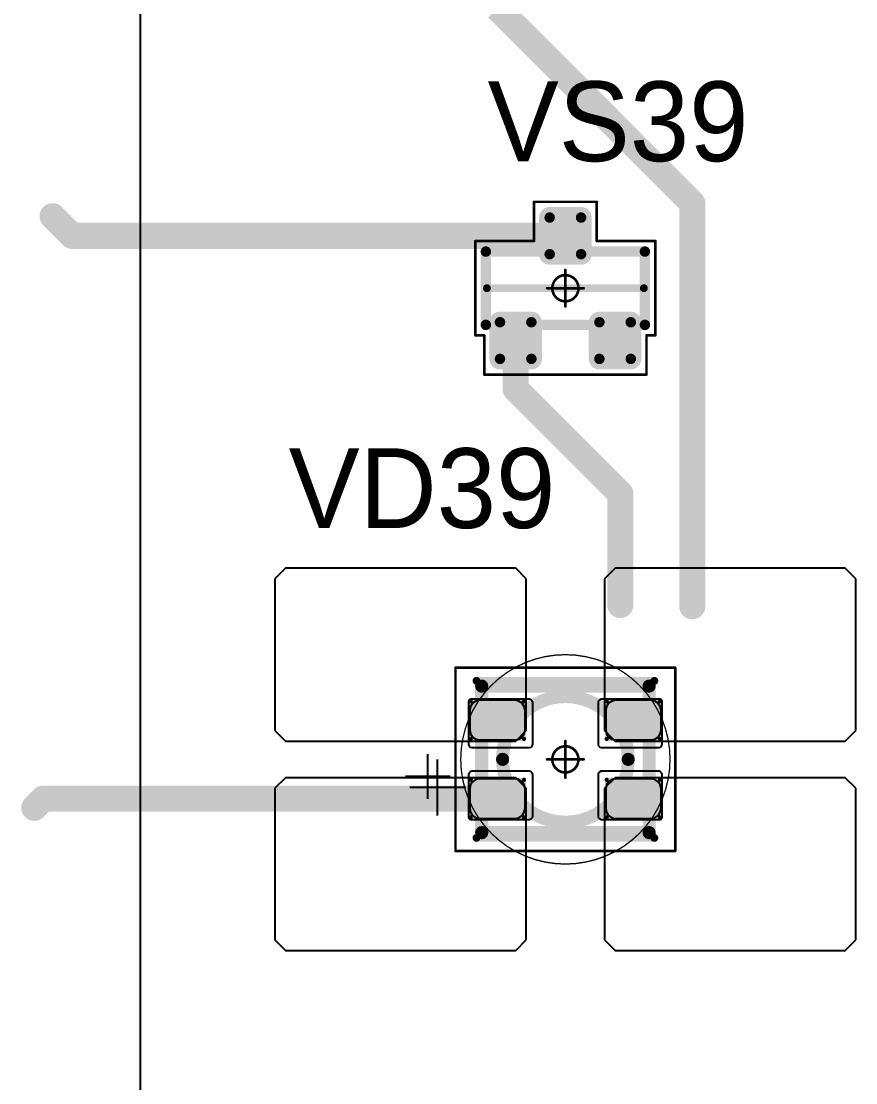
# Model space of a CAD drawing. Header units: millimetres. Extents: x 0 to 400, y 0 to 511.
# Drawn here: x 49.6 to 65.55, y 255.32 to 275.6 of the extents above; entities that cross this region are included whole.
import ezdxf

# ---------------------------------------------------------------- set-up
doc = ezdxf.new("R2010")
doc.units = ezdxf.units.MM
for name, color, linetype in [('Mechanical13', 56, 'Continuous'), ('Mechanical15', 56, 'Continuous'), ('Mechanical2', 216, 'Continuous'), ('TopLayer', 1, 'Continuous'), ('TopOverlay', 2, 'Continuous'), ('TopPaste', 8, 'Continuous'), ('TopSolder', 216, 'Continuous')]:
    doc.layers.add(name, color=color, linetype=linetype)

# ---------------------------------------------------------------- blocks, each defined once
blk = doc.blocks.new('SOT23_558')
at = {"layer": 'Mechanical13', "const_width": 0.2}
for points in [[(-0.7, 1.52), (0.7, 1.52)], [(-0.7, 1.52), (-0.7, -1.52)], [(0.7, 1.52), (0.7, -1.52)], [(-0.7, -1.52), (0.7, -1.52)]]:
    blk.add_lwpolyline(points, dxfattribs=at)
at = {"layer": 'Mechanical13', "const_width": 0.1}
for points in [[(-0.75, 1.52, 1), (-0.65, 1.52, 1)], [(-0.75, 1.52, 1), (-0.65, 1.52, 1)], [(0.65, 1.52, 1), (0.75, 1.52, 1)], [(0.65, 1.52, 1), (0.75, 1.52, 1)], [(-0.75, -1.52, 1), (-0.65, -1.52, 1)], [(-0.75, -1.52, 1), (-0.65, -1.52, 1)], [(0.65, -1.52, 1), (0.75, -1.52, 1)], [(0.65, -1.52, 1), (0.75, -1.52, 1)]]:
    blk.add_lwpolyline(points, format="xyb", close=True, dxfattribs=at)
at = {"layer": 'Mechanical15', "const_width": 0.05}
for points in [[(-0.9, 1.72), (-0.9, 1.55)], [(-0.9, 1.72), (0.9, 1.72)], [(0.9, 1.72), (0.9, 0.6)], [(-1.65, 1.55), (-1.65, -1.55)], [(-1.65, 1.55), (-0.9, 1.55)], [(0.9, 0.6), (1.65, 0.6)], [(1.65, 0.6), (1.65, -0.6)], [(0, 0.35), (0, -0.35)], [(-0.35, 0), (0.35, 0)], [(0.9, -0.6), (1.65, -0.6)], [(0.9, -0.6), (0.9, -1.72)], [(-1.65, -1.55), (-0.9, -1.55)], [(-0.9, -1.55), (-0.9, -1.72)], [(-0.9, -1.72), (0.9, -1.72)]]:
    blk.add_lwpolyline(points, dxfattribs=at)
at = {"layer": 'Mechanical15'}
for points, const_width in [([(-0.913, 1.72, 1), (-0.888, 1.72, 1)], 0.025), ([(-0.913, 1.72, 1), (-0.888, 1.72, 1)], 0.025), ([(0.888, 1.72, 1), (0.913, 1.72, 1)], 0.025), ([(0.888, 1.72, 1), (0.913, 1.72, 1)], 0.025), ([(-1.662, 1.55, 1), (-1.637, 1.55, 1)], 0.025), ([(-1.662, 1.55, 1), (-1.637, 1.55, 1)], 0.025), ([(-0.913, 1.55, 1), (-0.888, 1.55, 1)], 0.025), ([(-0.913, 1.55, 1), (-0.888, 1.55, 1)], 0.025), ([(0.888, 0.6, 1), (0.913, 0.6, 1)], 0.025), ([(0.888, 0.6, 1), (0.913, 0.6, 1)], 0.025), ([(1.637, 0.6, 1), (1.662, 0.6, 1)], 0.025), ([(1.637, 0.6, 1), (1.662, 0.6, 1)], 0.025), ([(0.25, 0, 1), (-0.25, 0, 1)], 0.05), ([(-0.012, 0.35, 1), (0.012, 0.35, 1)], 0.025), ([(-0.362, 0, 1), (-0.337, 0, 1)], 0.025), ([(-0.262, 0, 1), (-0.238, 0, 1)], 0.025), ([(0.238, 0, 1), (0.262, 0, 1)], 0.025), ([(0.337, 0, 1), (0.362, 0, 1)], 0.025), ([(-0.012, -0.35, 1), (0.012, -0.35, 1)], 0.025), ([(0.888, -0.6, 1), (0.913, -0.6, 1)], 0.025), ([(0.888, -0.6, 1), (0.913, -0.6, 1)], 0.025), ([(1.637, -0.6, 1), (1.662, -0.6, 1)], 0.025), ([(1.637, -0.6, 1), (1.662, -0.6, 1)], 0.025), ([(-1.662, -1.55, 1), (-1.637, -1.55, 1)], 0.025), ([(-1.662, -1.55, 1), (-1.637, -1.55, 1)], 0.025), ([(-0.913, -1.55, 1), (-0.888, -1.55, 1)], 0.025), ([(-0.913, -1.55, 1), (-0.888, -1.55, 1)], 0.025), ([(-0.913, -1.72, 1), (-0.888, -1.72, 1)], 0.025), ([(-0.913, -1.72, 1), (-0.888, -1.72, 1)], 0.025), ([(0.888, -1.72, 1), (0.913, -1.72, 1)], 0.025), ([(0.888, -1.72, 1), (0.913, -1.72, 1)], 0.025)]:
    blk.add_lwpolyline(points, format="xyb", close=True, dxfattribs=dict(at, const_width=const_width))
at = {"layer": 'TopLayer', "const_width": 0.1}
for points in [[(-1.4, 1.25, 1), (-1.3, 1.25, 1)], [(-0.7, 1.25, 1), (-0.6, 1.25, 1)], [(-1.4, 0.65, 1), (-1.3, 0.65, 1)], [(-0.7, 0.65, 1), (-0.6, 0.65, 1)], [(0.6, 0.3, 1), (0.7, 0.3, 1)], [(1.3, 0.3, 1), (1.4, 0.3, 1)], [(0.6, -0.3, 1), (0.7, -0.3, 1)], [(1.3, -0.3, 1), (1.4, -0.3, 1)], [(-1.4, -0.65, 1), (-1.3, -0.65, 1)], [(-0.7, -0.65, 1), (-0.6, -0.65, 1)], [(-1.4, -1.25, 1), (-1.3, -1.25, 1)], [(-0.7, -1.25, 1), (-0.6, -1.25, 1)]]:
    blk.add_lwpolyline(points, format="xyb", close=True, dxfattribs=at)
at = {"layer": 'TopLayer'}
for points in [[(-1.45, 1.25), (-1.45, 0.65), (-0.55, 1.25), (-0.55, 0.65)], [(-1.35, 1.35), (-1.35, 0.55), (-0.65, 1.35), (-0.65, 0.55)], [(0.55, 0.3), (0.55, -0.3), (1.45, 0.3), (1.45, -0.3)], [(0.65, 0.4), (0.65, -0.4), (1.35, 0.4), (1.35, -0.4)], [(-1.35, -0.55), (-1.35, -1.35), (-0.65, -0.55), (-0.65, -1.35)], [(-1.45, -0.65), (-1.45, -1.25), (-0.55, -0.65), (-0.55, -1.25)]]:
    blk.add_solid(points, dxfattribs=at)
at = {"layer": 'TopOverlay', "const_width": 0.15}
blk.add_lwpolyline([(0, 1.5), (0, -1.5)], dxfattribs=at)
at = {"layer": 'TopOverlay', "const_width": 0.075}
for points in [[(-0.038, 1.5, 1), (0.038, 1.5, 1)], [(-0.038, -1.5, 1), (0.038, -1.5, 1)]]:
    blk.add_lwpolyline(points, format="xyb", close=True, dxfattribs=at)
at = {"layer": 'TopPaste', "const_width": 0.075}
for points in [[(-1.387, 1.25, 1), (-1.313, 1.25, 1)], [(-0.687, 1.25, 1), (-0.613, 1.25, 1)], [(-1.387, 0.65, 1), (-1.313, 0.65, 1)], [(-0.687, 0.65, 1), (-0.613, 0.65, 1)], [(0.613, 0.3, 1), (0.687, 0.3, 1)], [(1.313, 0.3, 1), (1.387, 0.3, 1)], [(0.613, -0.3, 1), (0.687, -0.3, 1)], [(1.313, -0.3, 1), (1.387, -0.3, 1)], [(-1.387, -0.65, 1), (-1.313, -0.65, 1)], [(-0.687, -0.65, 1), (-0.613, -0.65, 1)], [(-1.387, -1.25, 1), (-1.313, -1.25, 1)], [(-0.687, -1.25, 1), (-0.613, -1.25, 1)]]:
    blk.add_lwpolyline(points, format="xyb", close=True, dxfattribs=at)
at = {"layer": 'TopPaste'}
for points in [[(-1.425, 1.25), (-1.425, 0.65), (-0.575, 1.25), (-0.575, 0.65)], [(-1.35, 1.325), (-1.35, 0.575), (-0.65, 1.325), (-0.65, 0.575)], [(0.575, 0.3), (0.575, -0.3), (1.425, 0.3), (1.425, -0.3)], [(0.65, 0.375), (0.65, -0.375), (1.35, 0.375), (1.35, -0.375)], [(-1.35, -0.575), (-1.35, -1.325), (-0.65, -0.575), (-0.65, -1.325)], [(-1.425, -0.65), (-1.425, -1.25), (-0.575, -0.65), (-0.575, -1.25)]]:
    blk.add_solid(points, dxfattribs=at)
at = {"layer": 'TopSolder', "const_width": 0.202}
for points in [[(-1.451, 1.25, 1), (-1.249, 1.25, 1)], [(-0.751, 1.25, 1), (-0.549, 1.25, 1)], [(-1.451, 0.65, 1), (-1.249, 0.65, 1)], [(-0.751, 0.65, 1), (-0.549, 0.65, 1)], [(0.549, 0.3, 1), (0.751, 0.3, 1)], [(1.249, 0.3, 1), (1.451, 0.3, 1)], [(0.549, -0.3, 1), (0.751, -0.3, 1)], [(1.249, -0.3, 1), (1.451, -0.3, 1)], [(-1.451, -0.65, 1), (-1.249, -0.65, 1)], [(-0.751, -0.65, 1), (-0.549, -0.65, 1)], [(-1.451, -1.25, 1), (-1.249, -1.25, 1)], [(-0.751, -1.25, 1), (-0.549, -1.25, 1)]]:
    blk.add_lwpolyline(points, format="xyb", close=True, dxfattribs=at)
at = {"layer": 'TopSolder'}
for points in [[(-1.35, 1.452), (-1.35, 0.448), (-0.65, 1.452), (-0.65, 0.448)], [(-1.552, 1.25), (-1.552, 0.65), (-0.448, 1.25), (-0.448, 0.65)], [(0.65, 0.502), (0.65, -0.502), (1.35, 0.502), (1.35, -0.502)], [(0.448, 0.3), (0.448, -0.3), (1.552, 0.3), (1.552, -0.3)], [(-1.35, -0.448), (-1.35, -1.452), (-0.65, -0.448), (-0.65, -1.452)], [(-1.552, -0.65), (-1.552, -1.25), (-0.448, -0.65), (-0.448, -1.25)]]:
    blk.add_solid(points, dxfattribs=at)
blk = doc.blocks.new('E65F_762')
at = {"layer": 'Mechanical13'}
for p, q in [((2.441, 1.071), (2.441, 0)), ((1.905, 0.536), (2.976, 0.536))]:
    blk.add_line(p, q, dxfattribs=at)
at = {"layer": 'Mechanical13', "const_width": 0.25}
for points in [[(-1.6, 1.4), (-1.6, -1.4)], [(1.6, 1.4), (-1.6, 1.4)], [(1.6, 1.4), (1.6, -1.4)], [(1.6, -1.4), (-1.6, -1.4)]]:
    blk.add_lwpolyline(points, dxfattribs=at)
at = {"layer": 'Mechanical13'}
for points, const_width in [([(-1.663, 1.4, 1), (-1.538, 1.4, 1)], 0.125), ([(-1.663, 1.4, 1), (-1.538, 1.4, 1)], 0.125), ([(1.537, 1.4, 1), (1.662, 1.4, 1)], 0.125), ([(1.537, 1.4, 1), (1.662, 1.4, 1)], 0.125), ([(1.2, 0, 1), (-1.2, 0, 1)], 0.25), ([(-1.263, 0, 1), (-1.138, 0, 1)], 0.125), ([(1.137, 0, 1), (1.262, 0, 1)], 0.125), ([(-1.663, -1.4, 1), (-1.538, -1.4, 1)], 0.125), ([(-1.663, -1.4, 1), (-1.538, -1.4, 1)], 0.125), ([(1.537, -1.4, 1), (1.662, -1.4, 1)], 0.125), ([(1.537, -1.4, 1), (1.662, -1.4, 1)], 0.125)]:
    blk.add_lwpolyline(points, format="xyb", close=True, dxfattribs=dict(at, const_width=const_width))
at = {"layer": 'Mechanical15', "const_width": 0.05}
for points in [[(2.1, 1.75), (-2.1, 1.75)], [(-2.1, 1.75), (-2.1, -1.75)], [(2.1, 1.75), (2.1, -1.75)], [(0, 0.35), (0, -0.35)], [(0, 0.35), (0, -0.35)], [(0.35, 0), (-0.35, 0)], [(0.35, 0), (-0.35, 0)], [(2.1, -1.75), (-2.1, -1.75)]]:
    blk.add_lwpolyline(points, dxfattribs=at)
at = {"layer": 'Mechanical15'}
for points, const_width in [([(-2.113, 1.75, 1), (-2.088, 1.75, 1)], 0.025), ([(-2.113, 1.75, 1), (-2.088, 1.75, 1)], 0.025), ([(2.087, 1.75, 1), (2.112, 1.75, 1)], 0.025), ([(2.087, 1.75, 1), (2.112, 1.75, 1)], 0.025), ([(0.25, 0, 1), (-0.25, 0, 1)], 0.05), ([(0.25, 0, 1), (-0.25, 0, 1)], 0.05), ([(-0.013, 0.35, 1), (0.012, 0.35, 1)], 0.025), ([(-0.013, 0.35, 1), (0.012, 0.35, 1)], 0.025), ([(-0.363, 0, 1), (-0.338, 0, 1)], 0.025), ([(-0.363, 0, 1), (-0.338, 0, 1)], 0.025), ([(-0.263, 0, 1), (-0.238, 0, 1)], 0.025), ([(-0.263, 0, 1), (-0.238, 0, 1)], 0.025), ([(0.237, 0, 1), (0.262, 0, 1)], 0.025), ([(0.237, 0, 1), (0.262, 0, 1)], 0.025), ([(0.337, 0, 1), (0.362, 0, 1)], 0.025), ([(0.337, 0, 1), (0.362, 0, 1)], 0.025), ([(-0.013, -0.35, 1), (0.012, -0.35, 1)], 0.025), ([(-0.013, -0.35, 1), (0.012, -0.35, 1)], 0.025), ([(-2.113, -1.75, 1), (-2.088, -1.75, 1)], 0.025), ([(-2.113, -1.75, 1), (-2.088, -1.75, 1)], 0.025), ([(2.087, -1.75, 1), (2.112, -1.75, 1)], 0.025), ([(2.087, -1.75, 1), (2.112, -1.75, 1)], 0.025)]:
    blk.add_lwpolyline(points, format="xyb", close=True, dxfattribs=dict(at, const_width=const_width))
at = {"layer": 'TopLayer'}
for p, q in [((-5.35, 3.65), (-5.55, 3.45)), ((-5.55, 3.45), (-5.55, 3.45)), ((-5.55, 3.45), (-5.55, 0.55)), ((-0.95, 3.65), (-5.35, 3.65)), ((-5.35, 3.65), (-5.35, 3.65)), ((-0.75, 3.45), (-0.95, 3.65)), ((-0.75, 0.55), (-0.75, 3.45)), ((0.95, 3.65), (0.75, 3.45)), ((0.75, 3.45), (0.75, 3.45)), ((0.75, 3.45), (0.75, 0.55)), ((5.35, 3.65), (0.95, 3.65)), ((0.95, 3.65), (0.95, 3.65)), ((5.55, 3.45), (5.35, 3.65)), ((5.55, 0.55), (5.55, 3.45)), ((-5.55, 0.55), (-5.35, 0.35)), ((-0.95, 0.35), (-0.75, 0.55)), ((0.75, 0.55), (0.95, 0.35)), ((5.35, 0.35), (5.55, 0.55)), ((-5.35, 0.35), (-0.95, 0.35)), ((0.95, 0.35), (5.35, 0.35)), ((-5.35, -0.35), (-5.55, -0.55)), ((-0.95, -0.35), (-5.35, -0.35)), ((-5.35, -0.35), (-5.35, -0.35)), ((-0.75, -0.55), (-0.95, -0.35)), ((0.95, -0.35), (0.75, -0.55)), ((5.35, -0.35), (0.95, -0.35)), ((0.95, -0.35), (0.95, -0.35)), ((5.55, -0.55), (5.35, -0.35)), ((-5.55, -0.55), (-5.55, -0.55)), ((-5.55, -0.55), (-5.55, -3.45)), ((-0.75, -3.45), (-0.75, -0.55)), ((0.75, -0.55), (0.75, -0.55)), ((0.75, -0.55), (0.75, -3.45)), ((5.55, -3.45), (5.55, -0.55)), ((-5.55, -3.45), (-5.35, -3.65)), ((-5.35, -3.65), (-0.95, -3.65)), ((-0.95, -3.65), (-0.75, -3.45)), ((0.75, -3.45), (0.95, -3.65)), ((0.95, -3.65), (5.35, -3.65)), ((5.35, -3.65), (5.55, -3.45))]:
    blk.add_line(p, q, dxfattribs=at)
at = {"layer": 'TopLayer', "const_width": 0.04}
for points in [[(-1.83, 1.11, 1), (-1.79, 1.11, 1)], [(-0.81, 1.11, 1), (-0.77, 1.11, 1)], [(0.77, 1.11, 1), (0.81, 1.11, 1)], [(1.79, 1.11, 1), (1.83, 1.11, 1)], [(-1.83, 0.39, 1), (-1.79, 0.39, 1)], [(-0.81, 0.39, 1), (-0.77, 0.39, 1)], [(0.77, 0.39, 1), (0.81, 0.39, 1)], [(1.79, 0.39, 1), (1.83, 0.39, 1)], [(-1.83, -0.39, 1), (-1.79, -0.39, 1)], [(-0.81, -0.39, 1), (-0.77, -0.39, 1)], [(0.77, -0.39, 1), (0.81, -0.39, 1)], [(1.79, -0.39, 1), (1.83, -0.39, 1)], [(-1.83, -1.11, 1), (-1.79, -1.11, 1)], [(-0.81, -1.11, 1), (-0.77, -1.11, 1)], [(0.77, -1.11, 1), (0.81, -1.11, 1)], [(1.79, -1.11, 1), (1.83, -1.11, 1)]]:
    blk.add_lwpolyline(points, format="xyb", close=True, dxfattribs=at)
at = {"layer": 'TopLayer'}
for points in [[(-1.85, 1.11), (-1.85, 0.39), (-0.75, 1.11), (-0.75, 0.39)], [(-1.81, 1.15), (-1.81, 0.35), (-0.79, 1.15), (-0.79, 0.35)], [(0.75, 1.11), (0.75, 0.39), (1.85, 1.11), (1.85, 0.39)], [(0.79, 1.15), (0.79, 0.35), (1.81, 1.15), (1.81, 0.35)], [(-1.85, -0.39), (-1.85, -1.11), (-0.75, -0.39), (-0.75, -1.11)], [(-1.81, -0.35), (-1.81, -1.15), (-0.79, -0.35), (-0.79, -1.15)], [(0.75, -0.39), (0.75, -1.11), (1.85, -0.39), (1.85, -1.11)], [(0.79, -0.35), (0.79, -1.15), (1.81, -0.35), (1.81, -1.15)]]:
    blk.add_solid(points, dxfattribs=at)
at = {"layer": 'TopOverlay'}
for p, q in [((2.628, 0.757), (2.628, -0.1)), ((2.2, 0.328), (3.057, 0.328))]:
    blk.add_line(p, q, dxfattribs=at)
at = {"layer": 'TopOverlay', "const_width": 0.15}
for points in [[(1.7, 1.5), (-1.7, 1.5)], [(1.7, -1.5), (-1.7, -1.5)]]:
    blk.add_lwpolyline(points, dxfattribs=at)
at = {"layer": 'TopOverlay', "const_width": 0.075}
for points in [[(-1.738, 1.5, 1), (-1.663, 1.5, 1)], [(1.662, 1.5, 1), (1.737, 1.5, 1)], [(-1.738, -1.5, 1), (-1.663, -1.5, 1)], [(1.662, -1.5, 1), (1.737, -1.5, 1)]]:
    blk.add_lwpolyline(points, format="xyb", close=True, dxfattribs=at)
at = {"layer": 'TopPaste'}
for p, q in [((-1.773, 1.073), (-1.814, 1.011)), ((-1.711, 1.114), (-1.773, 1.073)), ((-1.638, 1.129), (-1.711, 1.114)), ((-0.963, 1.129), (-1.638, 1.129)), ((-0.889, 1.114), (-0.963, 1.129)), ((-0.827, 1.073), (-0.889, 1.114)), ((-0.786, 1.011), (-0.827, 1.073)), ((0.827, 1.073), (0.786, 1.011)), ((0.889, 1.114), (0.827, 1.073)), ((0.962, 1.129), (0.889, 1.114)), ((1.637, 1.129), (0.962, 1.129)), ((1.711, 1.114), (1.637, 1.129)), ((1.773, 1.073), (1.711, 1.114)), ((1.814, 1.011), (1.773, 1.073)), ((-1.814, 1.011), (-1.829, 0.938)), ((-1.829, 0.938), (-1.829, 0.563)), ((-0.771, 0.938), (-0.786, 1.011)), ((-0.771, 0.563), (-0.771, 0.938)), ((0.786, 1.011), (0.771, 0.938)), ((0.771, 0.938), (0.771, 0.563)), ((1.829, 0.938), (1.814, 1.011)), ((1.829, 0.563), (1.829, 0.938)), ((-1.829, 0.563), (-1.814, 0.489)), ((-1.814, 0.489), (-1.773, 0.427)), ((-1.773, 0.427), (-1.711, 0.386)), ((-0.889, 0.386), (-0.827, 0.427)), ((-0.827, 0.427), (-0.786, 0.489)), ((-0.786, 0.489), (-0.771, 0.563)), ((0.771, 0.563), (0.786, 0.489)), ((0.786, 0.489), (0.827, 0.427)), ((0.827, 0.427), (0.889, 0.386)), ((1.711, 0.386), (1.773, 0.427)), ((1.773, 0.427), (1.814, 0.489)), ((1.814, 0.489), (1.829, 0.563)), ((-1.711, 0.386), (-1.638, 0.371)), ((-1.638, 0.371), (-0.963, 0.371)), ((-0.963, 0.371), (-0.889, 0.386)), ((0.889, 0.386), (0.962, 0.371)), ((0.962, 0.371), (1.637, 0.371)), ((1.637, 0.371), (1.711, 0.386)), ((-1.711, -0.386), (-1.773, -0.427)), ((-1.638, -0.371), (-1.711, -0.386)), ((-0.963, -0.371), (-1.638, -0.371)), ((-0.889, -0.386), (-0.963, -0.371)), ((-0.827, -0.427), (-0.889, -0.386)), ((0.889, -0.386), (0.827, -0.427)), ((0.962, -0.371), (0.889, -0.386)), ((1.637, -0.371), (0.962, -0.371)), ((1.711, -0.386), (1.637, -0.371)), ((1.773, -0.427), (1.711, -0.386)), ((-1.814, -0.489), (-1.829, -0.563)), ((-1.829, -0.563), (-1.829, -0.938)), ((-1.773, -0.427), (-1.814, -0.489)), ((-0.786, -0.489), (-0.827, -0.427)), ((-0.771, -0.563), (-0.786, -0.489)), ((-0.771, -0.938), (-0.771, -0.563)), ((0.786, -0.489), (0.771, -0.563)), ((0.771, -0.563), (0.771, -0.938)), ((0.827, -0.427), (0.786, -0.489)), ((1.814, -0.489), (1.773, -0.427)), ((1.829, -0.563), (1.814, -0.489)), ((1.829, -0.938), (1.829, -0.563)), ((-1.829, -0.938), (-1.814, -1.011)), ((-1.814, -1.011), (-1.773, -1.073)), ((-0.827, -1.073), (-0.786, -1.011)), ((-0.786, -1.011), (-0.771, -0.938)), ((0.771, -0.938), (0.786, -1.011)), ((0.786, -1.011), (0.827, -1.073)), ((1.773, -1.073), (1.814, -1.011)), ((1.814, -1.011), (1.829, -0.938)), ((-1.773, -1.073), (-1.711, -1.114)), ((-1.711, -1.114), (-1.638, -1.129)), ((-1.638, -1.129), (-0.963, -1.129)), ((-0.963, -1.129), (-0.889, -1.114)), ((-0.889, -1.114), (-0.827, -1.073)), ((0.827, -1.073), (0.889, -1.114)), ((0.889, -1.114), (0.962, -1.129)), ((0.962, -1.129), (1.637, -1.129)), ((1.637, -1.129), (1.711, -1.114)), ((1.711, -1.114), (1.773, -1.073))]:
    blk.add_line(p, q, dxfattribs=at)
at = {"layer": 'TopSolder'}
for p, q in [((-1.842, 1.129), (-1.85, 1.111)), ((-1.85, 1.111), (-1.85, 1.101)), ((-1.85, 1.101), (-1.85, 1.101)), ((-1.85, 1.101), (-1.85, 0.301)), ((-1.828, 1.143), (-1.842, 1.129)), ((-1.81, 1.151), (-1.828, 1.143)), ((-1.8, 1.151), (-1.81, 1.151)), ((-0.7, 1.151), (-1.8, 1.151)), ((-0.685, 1.151), (-0.7, 1.151)), ((-0.7, 1.151), (-0.7, 1.151)), ((-0.658, 1.139), (-0.685, 1.151)), ((-0.636, 1.118), (-0.658, 1.139)), ((-0.625, 1.09), (-0.636, 1.118)), ((-0.625, 1.076), (-0.625, 1.09)), ((-0.625, 0.301), (-0.625, 1.076)), ((0.636, 1.118), (0.625, 1.09)), ((0.625, 1.09), (0.625, 1.076)), ((0.625, 1.076), (0.625, 1.076)), ((0.625, 1.076), (0.625, 0.301)), ((0.657, 1.139), (0.636, 1.118)), ((0.685, 1.151), (0.657, 1.139)), ((0.7, 1.151), (0.685, 1.151)), ((1.8, 1.151), (0.7, 1.151)), ((1.81, 1.151), (1.8, 1.151)), ((1.8, 1.151), (1.8, 1.151)), ((1.828, 1.143), (1.81, 1.151)), ((1.842, 1.129), (1.828, 1.143)), ((1.85, 1.111), (1.842, 1.129)), ((1.85, 1.101), (1.85, 1.111)), ((1.85, 0.301), (1.85, 1.101)), ((-1.85, 0.301), (-1.85, 0.286)), ((-1.85, 0.286), (-1.839, 0.258)), ((-1.839, 0.258), (-1.818, 0.237)), ((-1.818, 0.237), (-1.79, 0.226)), ((-1.79, 0.226), (-1.775, 0.226)), ((-1.775, 0.226), (-1.775, 0.226)), ((-1.775, 0.226), (-0.7, 0.226)), ((-0.7, 0.226), (-0.685, 0.226)), ((-0.685, 0.226), (-0.658, 0.237)), ((-0.658, 0.237), (-0.636, 0.258)), ((-0.636, 0.258), (-0.625, 0.286)), ((-0.625, 0.286), (-0.625, 0.301)), ((-0.625, 0.301), (-0.625, 0.301)), ((0.625, 0.301), (0.625, 0.286)), ((0.625, 0.286), (0.636, 0.258)), ((0.636, 0.258), (0.657, 0.237)), ((0.657, 0.237), (0.685, 0.226)), ((0.685, 0.226), (0.7, 0.226)), ((0.7, 0.226), (0.7, 0.226)), ((0.7, 0.226), (1.775, 0.226)), ((1.775, 0.226), (1.79, 0.226)), ((1.79, 0.226), (1.817, 0.237)), ((1.817, 0.237), (1.839, 0.258)), ((1.839, 0.258), (1.85, 0.286)), ((1.85, 0.286), (1.85, 0.301)), ((1.85, 0.301), (1.85, 0.301)), ((-1.839, -0.257), (-1.85, -0.285)), ((-1.85, -0.285), (-1.85, -0.299)), ((-1.85, -0.299), (-1.85, -0.299)), ((-1.85, -0.299), (-1.85, -1.099)), ((-1.818, -0.236), (-1.839, -0.257)), ((-1.79, -0.224), (-1.818, -0.236)), ((-1.775, -0.224), (-1.79, -0.224)), ((-0.7, -0.224), (-1.775, -0.224)), ((-0.685, -0.224), (-0.7, -0.224)), ((-0.7, -0.224), (-0.7, -0.224)), ((-0.658, -0.236), (-0.685, -0.224)), ((-0.636, -0.257), (-0.658, -0.236)), ((-0.625, -0.285), (-0.636, -0.257)), ((-0.625, -0.299), (-0.625, -0.285)), ((-0.625, -1.074), (-0.625, -0.299)), ((0.636, -0.257), (0.625, -0.285)), ((0.625, -0.285), (0.625, -0.299)), ((0.625, -0.299), (0.625, -0.299)), ((0.625, -0.299), (0.625, -1.074)), ((0.657, -0.236), (0.636, -0.257)), ((0.685, -0.224), (0.657, -0.236)), ((0.7, -0.224), (0.685, -0.224)), ((1.775, -0.224), (0.7, -0.224)), ((1.79, -0.224), (1.775, -0.224)), ((1.775, -0.224), (1.775, -0.224)), ((1.817, -0.236), (1.79, -0.224)), ((1.839, -0.257), (1.817, -0.236)), ((1.85, -0.285), (1.839, -0.257)), ((1.85, -0.299), (1.85, -0.285)), ((1.85, -1.099), (1.85, -0.299)), ((-1.85, -1.099), (-1.85, -1.109)), ((-1.85, -1.109), (-1.842, -1.128)), ((-1.842, -1.128), (-1.828, -1.142)), ((-1.828, -1.142), (-1.81, -1.149)), ((-1.81, -1.149), (-1.8, -1.149)), ((-1.8, -1.149), (-0.7, -1.149)), ((-1.8, -1.149), (-1.8, -1.149)), ((-0.7, -1.149), (-0.685, -1.149)), ((-0.685, -1.149), (-0.658, -1.138)), ((-0.658, -1.138), (-0.636, -1.117)), ((-0.636, -1.117), (-0.625, -1.089)), ((-0.625, -1.089), (-0.625, -1.074)), ((-0.625, -1.074), (-0.625, -1.074)), ((0.625, -1.074), (0.625, -1.089)), ((0.625, -1.089), (0.636, -1.117)), ((0.636, -1.117), (0.657, -1.138)), ((0.657, -1.138), (0.685, -1.149)), ((0.685, -1.149), (0.7, -1.149)), ((0.7, -1.149), (1.8, -1.149)), ((0.7, -1.149), (0.7, -1.149)), ((1.8, -1.149), (1.81, -1.149)), ((1.81, -1.149), (1.828, -1.142)), ((1.828, -1.142), (1.842, -1.128)), ((1.842, -1.128), (1.85, -1.109)), ((1.85, -1.109), (1.85, -1.099)), ((1.85, -1.099), (1.85, -1.099))]:
    blk.add_line(p, q, dxfattribs=at)

msp = doc.modelspace()

# ---------------------------------------------------------------- linework, layer by layer
at = {"layer": 'Mechanical2'}
for points, const_width in [([(62, 261.5, 1), (58, 261.5, 1)], 0.0254), ([(60, 263.5, 1), (60, 263.5, 1)], 0.0005), ([(57.994, 261.5, 1), (58.006, 261.5, 1)], 0.0127), ([(58, 261.5, 1), (58, 261.5, 1)], 0.0005), ([(61.994, 261.5, 1), (62.006, 261.5, 1)], 0.0127), ([(62, 261.5, 1), (62, 261.5, 1)], 0.0005), ([(60, 259.5, 1), (60, 259.5, 1)], 0.0005)]:
    msp.add_lwpolyline(points, format="xyb", close=True, dxfattribs=dict(at, const_width=const_width))
at = {"layer": 'Mechanical2', "const_width": 0.001}
for points in [[(60, 259.5), (60, 263.5)], [(58, 261.5), (62, 261.5)]]:
    msp.add_lwpolyline(points, dxfattribs=at)
at = {"layer": 'TopLayer'}
msp.add_line((51.875, 354.6), (51.875, 16.5), dxfattribs=at)
at = {"layer": 'TopLayer', "const_width": 0.5}
for points in [[(58.7, 275.85), (62.425, 272.125)], [(62.425, 264.425), (62.425, 272.125)], [(50.2, 271.875), (50.575, 271.5)], [(50.575, 271.5), (60, 271.5)], [(59.05, 268.575), (59.05, 269.5)], [(59.05, 268.575), (61.05, 266.575)], [(61.05, 264.45), (61.05, 266.575)], [(49.85, 260.575), (50.025, 260.75)], [(50.025, 260.75), (58.7, 260.75)]]:
    msp.add_lwpolyline(points, dxfattribs=at)
at = {"layer": 'TopLayer', "const_width": 0.25}
for points in [[(62.3, 272.125, 1), (62.55, 272.125, 1)], [(62.3, 272.125, 1), (62.55, 272.125, 1)], [(50.075, 271.875, 1), (50.325, 271.875, 1)], [(50.45, 271.5, 1), (50.7, 271.5, 1)], [(50.45, 271.5, 1), (50.7, 271.5, 1)], [(59.875, 271.5, 1), (60.125, 271.5, 1)], [(58.925, 269.5, 1), (59.175, 269.5, 1)], [(58.925, 268.575, 1), (59.175, 268.575, 1)], [(58.925, 268.575, 1), (59.175, 268.575, 1)], [(60.925, 266.575, 1), (61.175, 266.575, 1)], [(60.925, 266.575, 1), (61.175, 266.575, 1)], [(60.925, 264.45, 1), (61.175, 264.45, 1)], [(62.3, 264.425, 1), (62.55, 264.425, 1)], [(49.9, 260.75, 1), (50.15, 260.75, 1)], [(49.9, 260.75, 1), (50.15, 260.75, 1)], [(58.575, 260.75, 1), (58.825, 260.75, 1)], [(49.725, 260.575, 1), (49.975, 260.575, 1)]]:
    msp.add_lwpolyline(points, format="xyb", close=True, dxfattribs=at)

# ---------------------------------------------------------------- block references
for name, p, rotation in [('SOT23_558', (60, 270.5), 90), ('E65F_762', (60, 261.5), 180)]:
    msp.add_blockref(name, p, dxfattribs=dict(rotation=rotation))

# ---------------------------------------------------------------- texts
at = {"layer": 'TopOverlay'}
for s, p in [('VS39', (58.514, 272.926)), ('VD39', (54.71, 265.919))]:
    msp.add_text(s, height=1.524, dxfattribs=at).set_placement(p)

doc.saveas('drawing.dxf')
